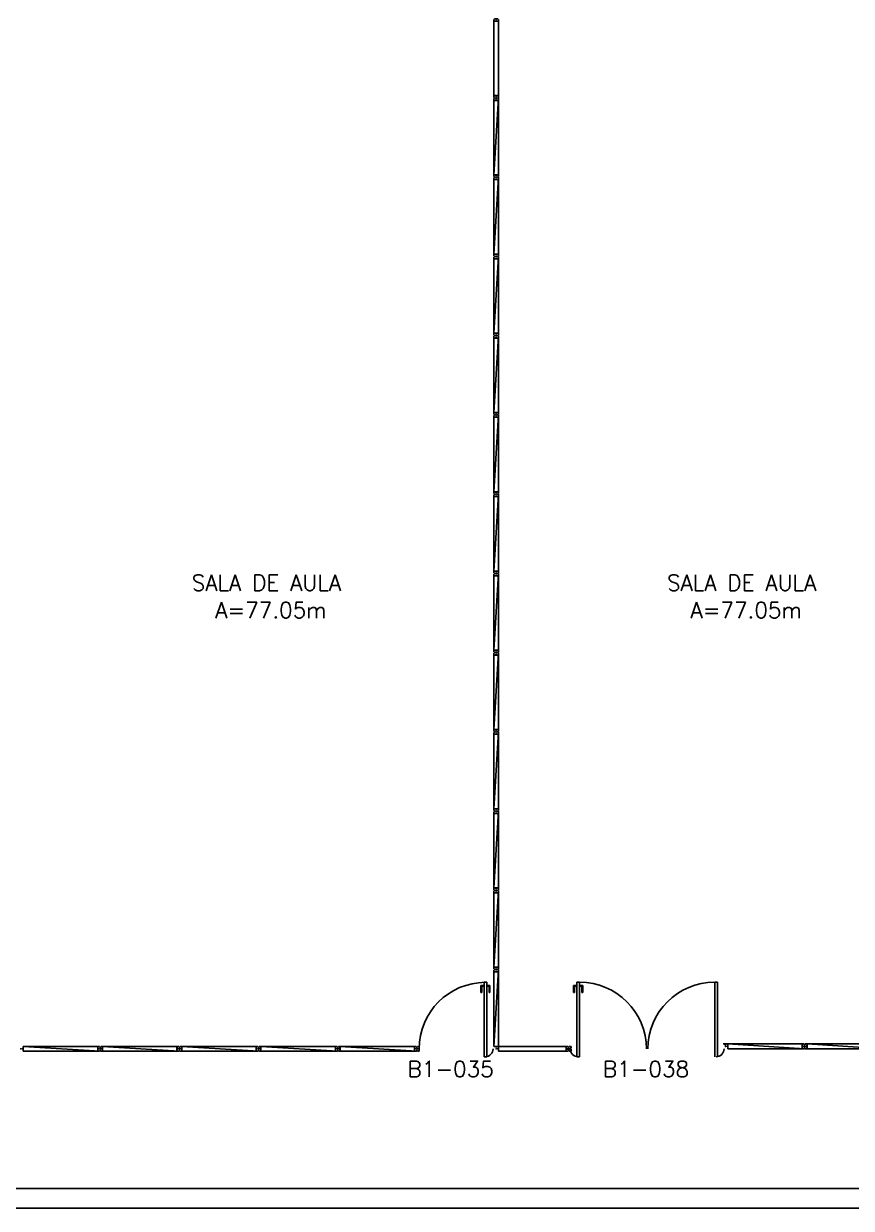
# Model space of a CAD drawing. Extents: x -31 to 207, y 425 to 518.
# Drawn here: x 12.32 to 22.77, y 493.32 to 508.27 of the extents above; entities that cross this region are included whole.
import ezdxf
from ezdxf.enums import TextEntityAlignment as Align

# ---------------------------------------------------------------- set-up
doc = ezdxf.new("R2010")
doc.units = 0
doc.header["$LTSCALE"] = 0.01
doc.header["$MEASUREMENT"] = 0
doc.layers.get('0').update_dxf_attribs({"linetype": 'CONTINUOUS'})
for name, color, linetype in [('AREA', 2, 'CONTINUOUS'), ('BANC', 2, 'CONTINUOUS'), ('DIV', 2, 'CONTINUOUS'), ('PORTA', 2, 'CONTINUOUS'), ('TEXTO-ENDEREÇO', 2, 'CONTINUOUS')]:
    doc.layers.add(name, color=color, linetype=linetype)
doc.styles.add('UNB-100', font='simplex.shx', dxfattribs={"height": 0.2})
doc.styles.add('UNB-100-1', font='simplex.shx', dxfattribs={"height": 0.2})

# ---------------------------------------------------------------- blocks, each defined once
blk = doc.blocks.new('DIVMT-SLS')
for p, q in [((-0.03, 0.03), (-0.03, 0.006)), ((-0.008, 0.03), (-0.03, 0.03)), ((-0.0185, 0.006), (-0.03, 0.006)), ((-0.0185, -0.006), (-0.0185, 0.006)), ((-0.008, 0.03), (-0.008, 0.02)), ((-0.008, 0.02), (0.008, 0.02)), ((-0.0051, 0), (0.0051, 0)), ((0.0051, 0), (-0.0051, 0)), ((-0.0051, 0), (0.0051, 0)), ((0.97, -0.03), (0, 0.03)), ((0, -0.0051), (0, 0.0051)), ((0, 0.0051), (0, -0.0051)), ((0.008, 0.03), (0.008, 0.02)), ((0.008, 0.03), (0.03, 0.03)), ((0.0205, 0.006), (0.03, 0.006)), ((0.0205, -0.006), (0.0205, 0.006)), ((0.0205, 0.006), (0.0205, -0.006)), ((0.0205, 0.006), (0.03, 0.006)), ((0.97, 0.03), (0.03, 0.03)), ((0.03, 0.006), (0.03, 0.03)), ((0.03, -0.03), (0.03, 0.03)), ((0.03, -0.005), (0.03, 0.005)), ((0.97, 0.03), (0.97, 0.009)), ((0.97, 0.009), (0.97, 0.027)), ((0.9795, 0.006), (0.97, 0.006)), ((0.97, -0.005), (0.97, 0.005)), ((0.9795, 0.006), (0.9795, -0.006)), ((1.0051, 0), (0.9949, 0)), ((1, 0.0051), (1, -0.0051)), ((-0.0185, -0.006), (-0.03, -0.006)), ((-0.03, -0.03), (-0.03, -0.006)), ((-0.008, -0.03), (-0.03, -0.03)), ((-0.008, -0.03), (-0.008, -0.02)), ((-0.008, -0.02), (0.008, -0.02)), ((0.008, -0.03), (0.008, -0.02)), ((0.008, -0.03), (0.03, -0.03)), ((0.0205, -0.006), (0.03, -0.006)), ((0.0205, -0.006), (0.03, -0.006)), ((0.03, -0.006), (0.03, -0.03)), ((0.97, -0.03), (0.03, -0.03)), ((0.9795, -0.006), (0.97, -0.006)), ((0.97, -0.009), (0.97, -0.027))]:
    blk.add_line(p, q)
blk = doc.blocks.new('PDVDP-SLS')
for p, q in [((0.112, 0.84), (0.112, -0.1)), ((0.147, 0.84), (0.112, 0.84)), ((0.147, 0.84), (0.147, -0.1)), ((1.853, 0.84), (1.888, 0.84)), ((1.853, 0.84), (1.853, -0.1)), ((1.888, 0.84), (1.888, -0.1)), ((0.009, 0), (-0.009, 0)), ((0, -0.012), (0, 0.01)), ((0.147, -0.1), (0.112, -0.1))]:
    blk.add_line(p, q)
for centre, radius, start, end in [((0.148, -0.002), 0.843, 0, 90), ((1.853, -0.002), 0.843, 90, 180), ((0.131, 0), 0.101, 180, 270), ((1.87, 0), 0.101, 270, 0)]:
    blk.add_arc(centre, radius, start, end)
blk = doc.blocks.new('DIVINI-SLS')
for p, q in [((-0.005, 0), (0.005, 0)), ((0.008, 0.02), (0, 0.02)), ((0, 0.001), (0, 0.02)), ((0, -0.005), (0, 0.005)), ((0, -0.02), (0, 0.001)), ((0.008, 0.03), (0.03, 0.03)), ((0.008, 0.03), (0.008, 0.02)), ((0.02, 0.006), (0.03, 0.006)), ((0.02, 0.006), (0.02, -0.006)), ((0.02, -0.004), (0.02, 0.004)), ((0.023, 0.006), (0.027, 0.006)), ((0.97, 0.03), (0.03, 0.03)), ((0.03, -0.03), (0.03, 0.03)), ((0.03, 0.009), (0.03, 0.027)), ((0.03, -0.005), (0.03, 0.005)), ((0.97, 0.03), (0.97, 0.009)), ((0.97, -0.03), (0.97, 0.03)), ((0.97, 0.009), (0.97, 0.027)), ((0.98, 0.006), (0.97, 0.006)), ((0.97, -0.005), (0.97, 0.005)), ((0.98, 0.006), (0.98, -0.006)), ((0.99, 0), (1.008, 0)), ((0.999, 0.006), (0.999, -0.006)), ((0, -0.02), (0.008, -0.02)), ((0.008, -0.03), (0.008, -0.02)), ((0.008, -0.03), (0.03, -0.03)), ((0.02, -0.006), (0.03, -0.006)), ((0.023, -0.006), (0.027, -0.006)), ((0.03, -0.009), (0.03, -0.027)), ((0.97, -0.03), (0.03, -0.03)), ((0.98, -0.006), (0.97, -0.006)), ((0.97, -0.009), (0.97, -0.027))]:
    blk.add_line(p, q)
blk = doc.blocks.new('PDVE-SLS')
at = {"layer": 'DIV'}
for p, q in [((-0.1, -0.152), (-0.1, -0.118)), ((-0.1, -0.118), (0.029, -0.118)), ((-0.1, -0.118), (0.043, -0.118)), ((-0.1, -0.118), (0.84, -0.118)), ((0.8, -0.078), (0.71, -0.078)), ((0.71, -0.088), (0.71, -0.078)), ((0.79, -0.088), (0.71, -0.088)), ((0.79, -0.088), (0.79, -0.118)), ((0.8, -0.078), (0.8, -0.118)), ((0.84, -0.118), (0.84, -0.152)), ((0.84, -0.152), (-0.1, -0.152)), ((0.79, -0.182), (0.71, -0.182)), ((0.71, -0.182), (0.71, -0.192)), ((0.8, -0.192), (0.71, -0.192)), ((0.79, -0.182), (0.79, -0.152)), ((0.8, -0.192), (0.8, -0.152))]:
    blk.add_line(p, q, dxfattribs=at)
for centre, radius, start, end in [((0, -0.138), 0.1, 90, 178.5674), ((0, -0.133), 0.839, 270, 359.8283)]:
    blk.add_arc(centre, radius, start, end, dxfattribs=at)

msp = doc.modelspace()

# ---------------------------------------------------------------- linework, layer by layer
for p, q in [((21.173, 495.391), (21.155, 495.391)), ((21.176, 495.382), (21.176, 495.391)), ((21.188, 495.382), (21.176, 495.382)), ((21.177, 495.391), (21.187, 495.391)), ((21.187, 495.361), (21.177, 495.361)), ((21.182, 495.356), (21.182, 495.366)), ((21.188, 495.382), (21.188, 495.391)), ((21.191, 495.391), (21.209, 495.391)), ((21.212, 495.391), (21.191, 495.391))]:
    msp.add_line(p, q)
at = {"layer": 'BANC'}
for p, q in [((204.284, 493.567), (-17.613, 493.567)), ((204.284, 493.317), (-17.613, 493.317))]:
    msp.add_line(p, q, dxfattribs=at)
at = {"layer": 'DIV'}
for p, q in [((18.282, 495.33), (18.292, 495.33)), ((18.287, 495.325), (18.287, 495.335)), ((18.307, 495.336), (18.317, 495.336)), ((18.307, 495.324), (18.307, 495.336)), ((18.317, 495.36), (18.317, 495.3)), ((18.317, 495.36), (19.173, 495.36)), ((18.317, 495.339), (18.317, 495.357)), ((18.317, 495.335), (18.317, 495.325)), ((19.173, 495.36), (19.173, 495.3)), ((19.195, 495.36), (19.173, 495.36)), ((19.173, 495.336), (19.173, 495.36)), ((19.183, 495.336), (19.173, 495.336)), ((19.183, 495.336), (19.173, 495.336)), ((19.173, 495.335), (19.173, 495.325)), ((19.183, 495.324), (19.183, 495.336)), ((19.183, 495.336), (19.183, 495.324)), ((19.195, 495.36), (19.195, 495.35)), ((19.211, 495.35), (19.195, 495.35)), ((19.208, 495.33), (19.198, 495.33)), ((19.198, 495.33), (19.208, 495.33)), ((19.208, 495.33), (19.198, 495.33)), ((19.203, 495.325), (19.203, 495.335)), ((19.203, 495.335), (19.203, 495.325)), ((19.211, 495.36), (19.233, 495.36)), ((19.211, 495.36), (19.211, 495.35)), ((19.222, 495.336), (19.222, 495.324)), ((19.222, 495.336), (19.233, 495.336)), ((19.233, 495.36), (19.233, 495.336)), ((18.307, 495.324), (18.317, 495.324)), ((18.317, 495.3), (18.317, 495.321)), ((18.317, 495.321), (18.317, 495.303)), ((18.317, 495.3), (19.173, 495.3)), ((19.183, 495.324), (19.173, 495.324)), ((19.183, 495.324), (19.173, 495.324)), ((19.173, 495.324), (19.173, 495.3)), ((19.195, 495.3), (19.173, 495.3)), ((19.211, 495.31), (19.195, 495.31)), ((19.195, 495.3), (19.195, 495.31)), ((19.211, 495.3), (19.211, 495.31)), ((19.211, 495.3), (19.233, 495.3)), ((19.222, 495.324), (19.233, 495.324)), ((19.233, 495.3), (19.233, 495.324))]:
    msp.add_line(p, q, dxfattribs=at)
at = {"layer": 'PORTA'}
for p, q in [((19.265, 496.13), (19.305, 496.13)), ((19.265, 496.13), (19.265, 496.04)), ((19.275, 496.12), (19.305, 496.12)), ((19.275, 496.12), (19.275, 496.04)), ((19.38, 496.13), (19.34, 496.13)), ((19.37, 496.12), (19.34, 496.12)), ((19.37, 496.12), (19.37, 496.04)), ((19.38, 496.13), (19.38, 496.04)), ((19.275, 496.04), (19.265, 496.04)), ((19.37, 496.04), (19.38, 496.04))]:
    msp.add_line(p, q, dxfattribs=at)

# ---------------------------------------------------------------- block references
at = {"layer": 'DIV'}
for name, p, rotation in [('DIVINI-SLS', (18.287, 508.328), 270), ('DIVMT-SLS', (18.287, 507.33), 270), ('DIVMT-SLS', (18.287, 506.33), 270), ('DIVMT-SLS', (18.287, 505.33), 270), ('DIVMT-SLS', (18.287, 504.33), 270), ('DIVMT-SLS', (18.287, 503.33), 270), ('DIVMT-SLS', (18.287, 502.33), 270), ('DIVMT-SLS', (18.287, 501.33), 270), ('DIVMT-SLS', (18.287, 500.33), 270), ('DIVMT-SLS', (18.287, 499.33), 270), ('DIVMT-SLS', (18.287, 498.33), 270), ('DIVMT-SLS', (18.287, 497.33), 270), ('DIVMT-SLS', (18.287, 496.33), 270), ('DIVMT-SLS', (13.287, 495.33), 180), ('DIVMT-SLS', (14.287, 495.33), 180), ('DIVMT-SLS', (15.287, 495.33), 180), ('DIVMT-SLS', (16.287, 495.33), 180), ('DIVMT-SLS', (17.287, 495.33), 180), ('DIVMT-SLS', (22.182, 495.361), 180), ('DIVMT-SLS', (23.182, 495.361), 180)]:
    msp.add_blockref(name, p, dxfattribs=dict(at, rotation=rotation))
at = {"layer": 'DIV', "xscale": -1, "rotation": 270}
msp.add_blockref('PDVE-SLS', (18.287, 495.33), dxfattribs=at)
at = {"layer": 'DIV'}
msp.add_blockref('PDVDP-SLS', (19.193, 495.33), dxfattribs=at)

# ---------------------------------------------------------------- texts
at = {"layer": 'AREA', "style": 'UNB-100'}
for s, p in [('SALA DE AULA', (15.387, 501.111)), ('SALA DE AULA', (21.387, 501.111)), ('A=77.05m', (15.444, 500.766)), ('A=77.05m', (21.444, 500.766))]:
    msp.add_text(s, height=0.2, dxfattribs=at).set_placement(p, align=Align.CENTER)
at = {"layer": 'TEXTO-ENDEREÇO', "style": 'UNB-100-1'}
for s, p in [('B1-035', (17.169, 494.975)), ('B1-038', (19.635, 494.975))]:
    msp.add_text(s, height=0.2, dxfattribs=at).set_placement(p)

doc.saveas('drawing.dxf')
